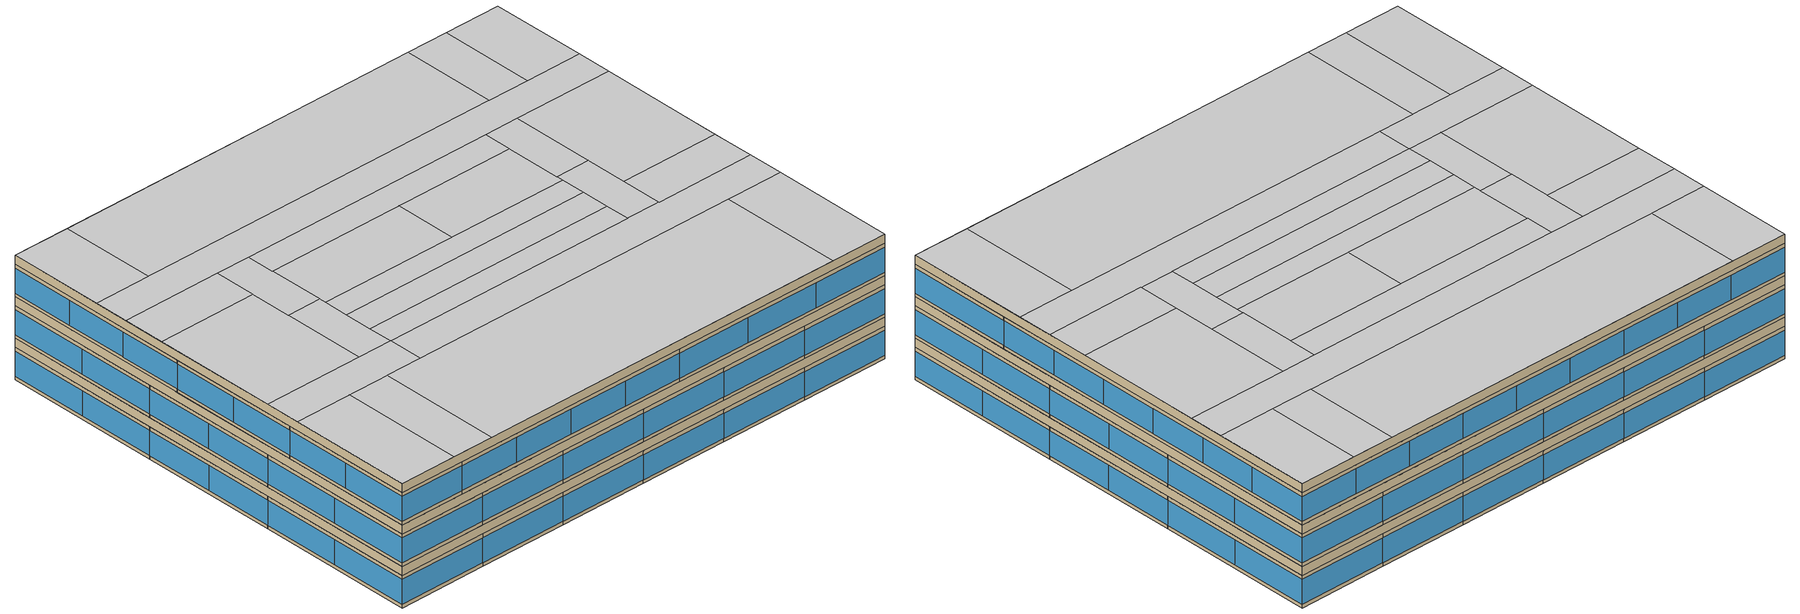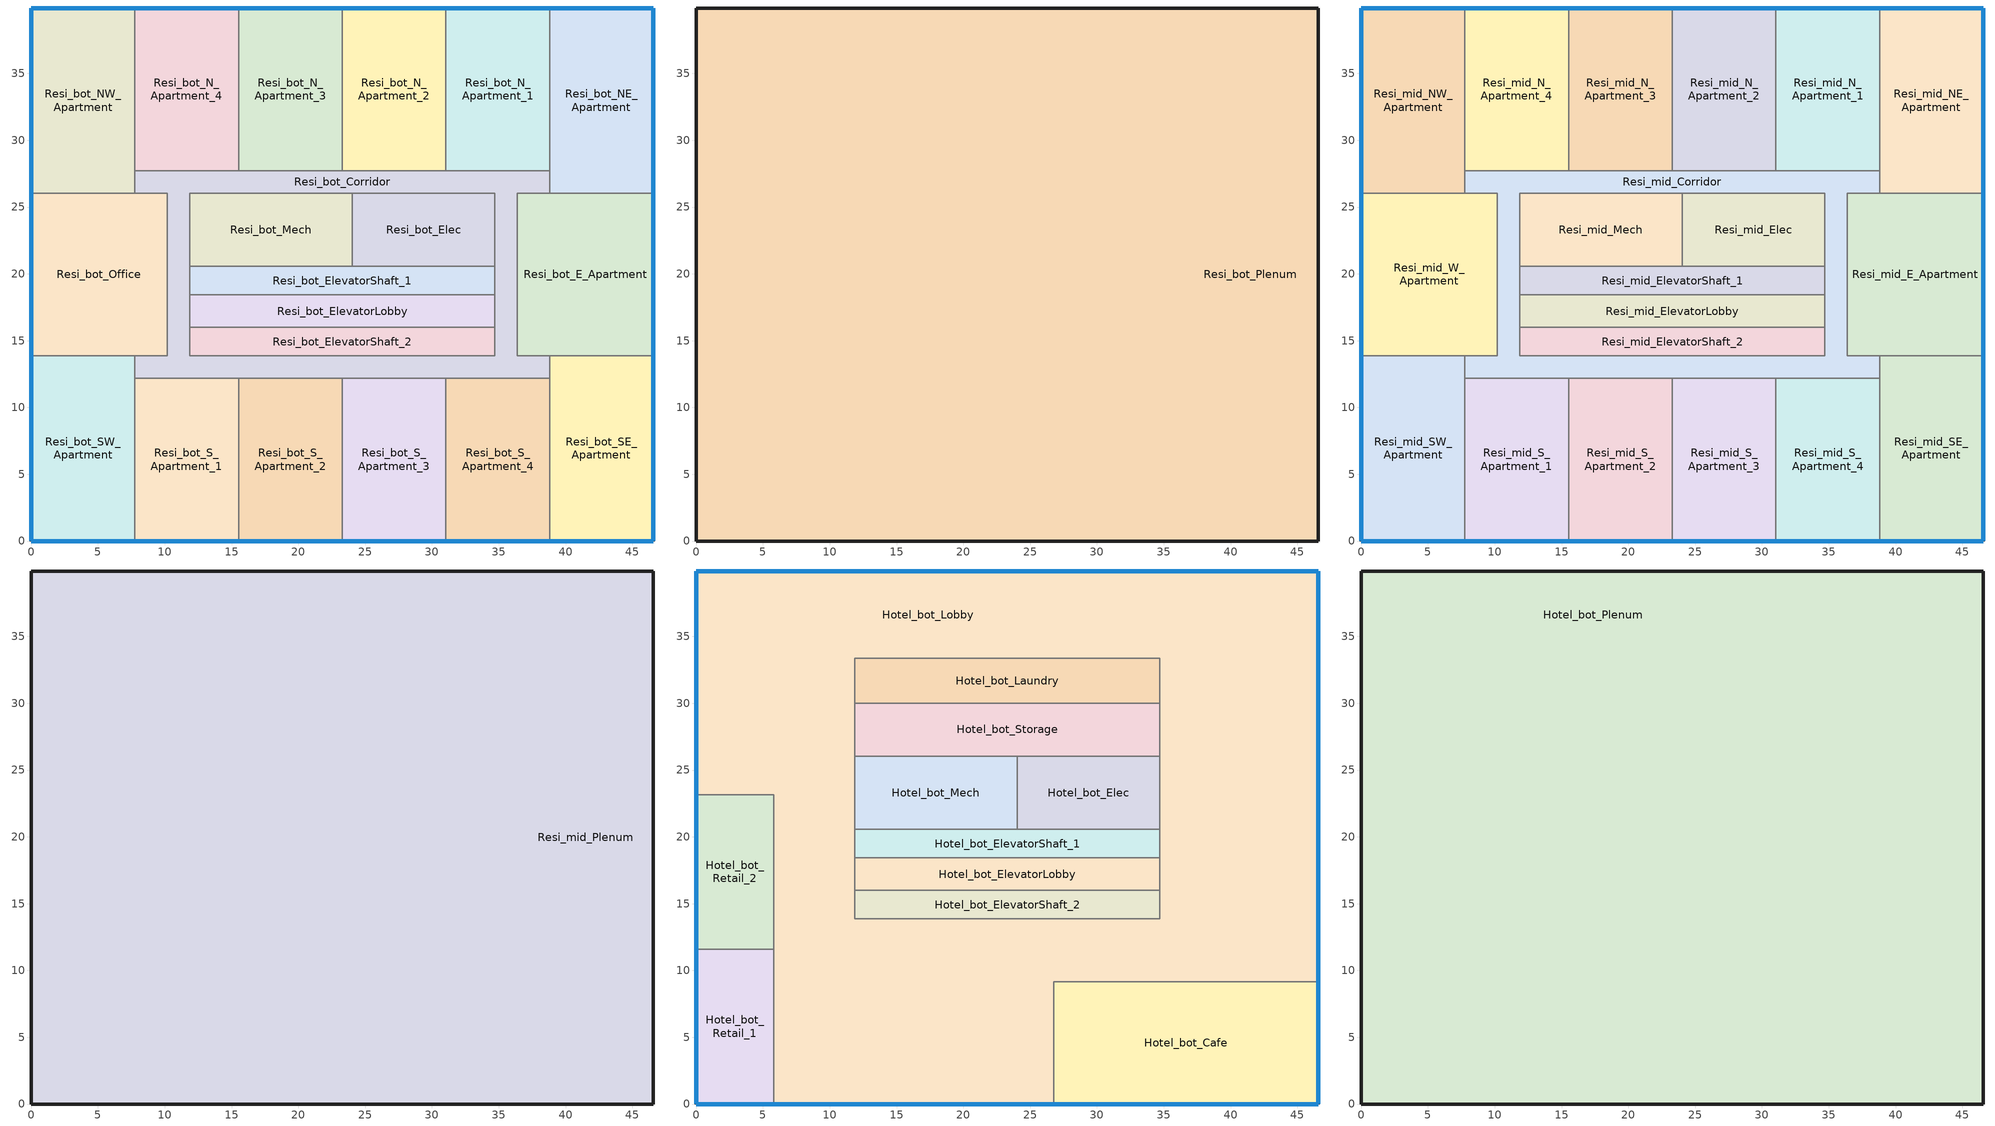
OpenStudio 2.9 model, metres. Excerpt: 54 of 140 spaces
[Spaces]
Resi_bot_S_Apartment_4
 floor to Office_Plenum: 38.81,12.18 38.81,0 31.05,0 31.05,12.18 z13.26
 wall outside: 31.05,0 38.81,0 z13.26:16
 wall to Resi_bot_S_Apartment_3: 31.05,12.18 31.05,0 z13.26:16
 wall to Resi_bot_SE_Apartment: 38.81,0 38.81,12.18 z13.26:16
 wall to Resi_bot_Corridor: 38.81,12.18 31.05,12.18 z13.26:16
 window: 31.06,0 38.8,0 z13.56:15.67
Resi_bot_Corridor
 floor to Office_Plenum: 36.39,26.05 36.39,19.95 34.72,19.95 34.72,26.05 z13.26; 11.86,26.05 11.86,19.95 10.18,19.95 10.18,26.05 z13.26; 38.81,27.72 38.81,26.05 7.76,26.05 7.76,27.72 z13.26; 36.39,19.95 36.39,13.85 34.72,13.85 34.72,19.95 z13.26; 11.86,13.85 11.86,12.18 7.76,12.18 7.76,13.85 z13.26; 38.81,13.85 38.81,12.18 11.86,12.18 11.86,13.85 z13.26; 11.86,19.95 11.86,13.85 10.18,13.85 10.18,19.95 z13.26
 wall to Resi_bot_Mech: 11.86,20.56 11.86,26.05 24.05,26.05 z13.26:16
 wall to Resi_bot_ElevatorLobby: 11.86,15.99 11.86,18.43 / 34.72,18.43 34.72,15.99 z13.26:16
 wall to Resi_bot_NE_Apartment: 38.81,26.05 38.81,27.72 z13.26:16
 wall to Resi_bot_N_Apartment_1: 38.81,27.72 31.05,27.72 z13.26:16
 wall to Resi_bot_S_Apartment_2: 15.52,12.18 23.29,12.18 z13.26:16
 wall to Resi_bot_ElevatorShaft_2: 34.72,15.99 34.72,13.85 11.86,13.85 11.86,15.99 z13.26:16
 wall to Resi_bot_SW_Apartment: 7.76,13.85 7.76,12.18 z13.26:16
 wall to Resi_bot_E_Apartment: 38.81,13.85 36.39,13.85 36.39,26.05 38.81,26.05 z13.26:16
 wall to Resi_bot_Office: 7.76,26.05 10.18,26.05 10.18,13.85 7.76,13.85 z13.26:16
 wall to Resi_bot_ElevatorShaft_1: 34.72,20.56 34.72,18.43 / 11.86,18.43 11.86,20.56 z13.26:16
 wall to Resi_bot_N_Apartment_2: 31.05,27.72 23.29,27.72 z13.26:16
 wall to Resi_bot_Elec: 24.05,26.05 34.72,26.05 34.72,20.56 z13.26:16
 wall to Resi_bot_NW_Apartment: 7.76,27.72 7.76,26.05 z13.26:16
 wall to Resi_bot_N_Apartment_4: 15.52,27.72 7.76,27.72 z13.26:16
 wall to Resi_bot_SE_Apartment: 38.81,12.18 38.81,13.85 z13.26:16
 wall to Resi_bot_N_Apartment_3: 23.29,27.72 15.52,27.72 z13.26:16
 wall to Resi_bot_S_Apartment_3: 23.29,12.18 31.05,12.18 z13.26:16
 wall to Resi_bot_S_Apartment_1: 7.76,12.18 15.52,12.18 z13.26:16
Resi_bot_Office
 floor to Office_Plenum: 10.18,26.05 10.18,13.85 0,13.85 0,26.05 z13.26
 wall outside: 0,26.05 0,13.85 z13.26:16
 wall to Resi_bot_SW_Apartment: 0,13.85 7.76,13.85 z13.26:16
 wall to Resi_bot_NW_Apartment: 7.76,26.05 0,26.05 z13.26:16
 window: 0,26.03 0,19.95 / 0,19.95 0,13.87 z13.56:15.66
Resi_bot_E_Apartment
 floor to Office_Plenum: 46.57,26.05 46.57,13.85 36.39,13.85 36.39,26.05 z13.26
 wall outside: 46.57,13.85 46.57,26.05 z13.26:16
 wall to Resi_bot_NE_Apartment: 46.57,26.05 38.81,26.05 z13.26:16
 wall to Resi_bot_SE_Apartment: 38.81,13.85 46.57,13.85 z13.26:16
 window: 46.57,13.87 46.57,19.95 / 46.57,19.95 46.57,26.03 z13.56:15.66
Resi_bot_ElevatorShaft_1
 floor to Office_Plenum: 34.72,20.56 34.72,18.43 11.86,18.43 11.86,20.56 z13.26
 wall to Resi_bot_Elec: 34.72,20.56 24.05,20.56 z13.26:16
 wall to Resi_bot_ElevatorLobby: 11.86,18.43 34.72,18.43 z13.26:16
 wall to Resi_bot_Mech: 24.05,20.56 11.86,20.56 z13.26:16
Resi_bot_N_Apartment_4
 floor to Office_Plenum: 15.52,39.9 15.52,27.72 7.76,27.72 7.76,39.9 z13.26
 wall outside: 15.52,39.9 7.76,39.9 z13.26:16
 wall to Resi_bot_N_Apartment_3: 15.52,27.72 15.52,39.9 z13.26:16
 wall to Resi_bot_NW_Apartment: 7.76,39.9 7.76,27.72 z13.26:16
 window: 15.51,39.9 7.78,39.9 z13.56:15.67
Resi_bot_S_Apartment_3
 floor to Office_Plenum: 31.05,12.18 31.05,0 23.29,0 23.29,12.18 z13.26
 wall outside: 23.29,0 31.05,0 z13.26:16
 wall to Resi_bot_S_Apartment_2: 23.29,12.18 23.29,0 z13.26:16
 window: 23.3,0 31.03,0 z13.56:15.67
Resi_bot_SE_Apartment
 floor to Office_Plenum: 46.57,13.85 46.57,0 38.81,0 38.81,13.85 z13.26
 wall outside: 38.81,0 46.57,0 46.57,13.85 z13.26:16
 window: 46.57,0.02 46.57,6.92 / 46.57,6.93 46.57,13.84 z13.56:15.66; 38.83,0 46.56,0 z13.56:15.67
Resi_bot_SW_Apartment
 floor to Office_Plenum: 7.76,13.85 7.76,0 0,0 0,13.85 z13.26
 wall outside: 0,13.85 0,0 7.76,0 z13.26:16
 wall to Resi_bot_S_Apartment_1: 7.76,0 7.76,12.18 z13.26:16
 window: 0.01,0 7.75,0 z13.56:15.67; 0,6.92 0,0.02 / 0,13.84 0,6.93 z13.56:15.66
Resi_bot_Mech
 floor to Office_Plenum: 24.05,26.05 24.05,20.56 11.86,20.56 11.86,26.05 z13.26
 wall to Resi_bot_Elec: 24.05,20.56 24.05,26.05 z13.26:16
Resi_bot_S_Apartment_2
 floor to Office_Plenum: 23.29,12.18 23.29,0 15.52,0 15.52,12.18 z13.26
 wall outside: 15.52,0 23.29,0 z13.26:16
 wall to Resi_bot_S_Apartment_1: 15.52,12.18 15.52,0 z13.26:16
 window: 15.54,0 23.27,0 z13.56:15.67
Resi_bot_Elec
 floor to Office_Plenum: 34.72,26.05 34.72,20.56 24.05,20.56 24.05,26.05 z13.26
Resi_bot_S_Apartment_1
 floor to Office_Plenum: 15.52,12.18 15.52,0 7.76,0 7.76,12.18 z13.26
 wall outside: 7.76,0 15.52,0 z13.26:16
 window: 7.78,0 15.51,0 z13.56:15.67
Resi_bot_N_Apartment_3
 floor to Office_Plenum: 23.29,39.9 23.29,27.72 15.52,27.72 15.52,39.9 z13.26
 wall outside: 23.29,39.9 15.52,39.9 z13.26:16
 wall to Resi_bot_N_Apartment_2: 23.29,27.72 23.29,39.9 z13.26:16
 window: 23.27,39.9 15.54,39.9 z13.56:15.67
Resi_bot_NE_Apartment
 floor to Office_Plenum: 46.57,39.9 46.57,26.05 38.81,26.05 38.81,39.9 z13.26
 wall outside: 46.57,26.05 46.57,39.9 38.81,39.9 z13.26:16
 wall to Resi_bot_N_Apartment_1: 38.81,39.9 38.81,27.72 z13.26:16
 window: 46.56,39.9 38.83,39.9 z13.56:15.67; 46.57,26.06 46.57,32.97 / 46.57,32.97 46.57,39.88 z13.56:15.66
Resi_bot_ElevatorShaft_2
 floor to Office_Plenum: 34.72,15.99 34.72,13.85 11.86,13.85 11.86,15.99 z13.26
 wall to Resi_bot_ElevatorLobby: 34.72,15.99 11.86,15.99 z13.26:16
Resi_bot_ElevatorLobby
 floor to Office_Plenum: 34.72,18.43 34.72,15.99 11.86,15.99 11.86,18.43 z13.26
Resi_bot_N_Apartment_2
 floor to Office_Plenum: 31.05,39.9 31.05,27.72 23.29,27.72 23.29,39.9 z13.26
 wall outside: 31.05,39.9 23.29,39.9 z13.26:16
 wall to Resi_bot_N_Apartment_1: 31.05,27.72 31.05,39.9 z13.26:16
 window: 31.03,39.9 23.3,39.9 z13.56:15.67
Resi_bot_N_Apartment_1
 floor to Office_Plenum: 38.81,39.9 38.81,27.72 31.05,27.72 31.05,39.9 z13.26
 wall outside: 38.81,39.9 31.05,39.9 z13.26:16
 window: 38.8,39.9 31.06,39.9 z13.56:15.67
Resi_bot_NW_Apartment
 floor to Office_Plenum: 7.76,39.9 7.76,26.05 0,26.05 0,39.9 z13.26
 wall outside: 7.76,39.9 0,39.9 0,26.05 z13.26:16
 window: 7.75,39.9 0.01,39.9 z13.56:15.67; 0,39.88 0,32.97 / 0,32.97 0,26.06 z13.56:15.66
Resi_bot_Plenum
 floor to Resi_bot_SE_Apartment: 46.57,13.85 46.57,0 38.81,0 38.81,13.85 z16
 floor to Resi_bot_Corridor: 38.81,27.72 38.81,26.05 7.76,26.05 7.76,27.72 z16; 36.39,19.95 36.39,13.85 34.72,13.85 34.72,19.95 z16; 36.39,26.05 36.39,19.95 34.72,19.95 34.72,26.05 z16; 11.86,19.95 11.86,13.85 10.18,13.85 10.18,19.95 z16; 38.81,13.85 38.81,12.18 11.86,12.18 11.86,13.85 z16; 11.86,13.85 11.86,12.18 7.76,12.18 7.76,13.85 z16; 11.86,26.05 11.86,19.95 10.18,19.95 10.18,26.05 z16
 floor to Resi_bot_NW_Apartment: 7.76,39.9 7.76,26.05 0,26.05 0,39.9 z16
 floor to Resi_bot_N_Apartment_1: 38.81,39.9 38.81,27.72 31.05,27.72 31.05,39.9 z16
 floor to Resi_bot_S_Apartment_1: 15.52,12.18 15.52,0 7.76,0 7.76,12.18 z16
 floor to Resi_bot_S_Apartment_3: 31.05,12.18 31.05,0 23.29,0 23.29,12.18 z16
 floor to Resi_bot_NE_Apartment: 46.57,39.9 46.57,26.05 38.81,26.05 38.81,39.9 z16
 floor to Resi_bot_S_Apartment_2: 23.29,12.18 23.29,0 15.52,0 15.52,12.18 z16
 floor to Resi_bot_N_Apartment_4: 15.52,39.9 15.52,27.72 7.76,27.72 7.76,39.9 z16
 floor to Resi_bot_ElevatorLobby: 34.72,18.43 34.72,15.99 11.86,15.99 11.86,18.43 z16
 floor to Resi_bot_ElevatorShaft_2: 34.72,15.99 34.72,13.85 11.86,13.85 11.86,15.99 z16
 floor to Resi_bot_E_Apartment: 46.57,26.05 46.57,13.85 36.39,13.85 36.39,26.05 z16
 floor to Resi_bot_N_Apartment_2: 31.05,39.9 31.05,27.72 23.29,27.72 23.29,39.9 z16
 floor to Resi_bot_S_Apartment_4: 38.81,12.18 38.81,0 31.05,0 31.05,12.18 z16
 floor to Resi_bot_N_Apartment_3: 23.29,39.9 23.29,27.72 15.52,27.72 15.52,39.9 z16
 floor to Resi_bot_Office: 10.18,26.05 10.18,13.85 0,13.85 0,26.05 z16
 floor to Resi_bot_Mech: 24.05,26.05 24.05,20.56 11.86,20.56 11.86,26.05 z16
 floor to Resi_bot_Elec: 34.72,26.05 34.72,20.56 24.05,20.56 24.05,26.05 z16
 floor to Resi_bot_SW_Apartment: 7.76,13.85 7.76,0 0,0 0,13.85 z16
 floor to Resi_bot_ElevatorShaft_1: 34.72,20.56 34.72,18.43 11.86,18.43 11.86,20.56 z16
 wall outside: 46.57,0 46.57,39.9 0,39.9 0,0 46.57,0 z16:16.76
Resi_mid_ElevatorShaft_1
 floor to Resi_bot_Plenum: 34.72,20.56 34.72,18.43 11.86,18.43 11.86,20.56 z16.76
 wall to Resi_mid_Mech: 24.05,20.56 11.86,20.56 z16.76:19.51
 wall to Resi_mid_Corridor: 34.72,18.43 34.72,20.56 / 11.86,20.56 11.86,18.43 z16.76:19.51
 wall to Resi_mid_ElevatorLobby: 11.86,18.43 34.72,18.43 z16.76:19.51
 wall to Resi_mid_Elec: 34.72,20.56 24.05,20.56 z16.76:19.51
Resi_mid_Mech
 floor to Resi_bot_Plenum: 24.05,26.05 24.05,20.56 11.86,20.56 11.86,26.05 z16.76
 wall to Resi_mid_Corridor: 24.05,26.05 11.86,26.05 11.86,20.56 z16.76:19.51
 wall to Resi_mid_Elec: 24.05,20.56 24.05,26.05 z16.76:19.51
Resi_mid_E_Apartment
 floor to Resi_bot_Plenum: 46.57,26.05 46.57,13.85 36.39,13.85 36.39,26.05 z16.76
 wall outside: 46.57,13.85 46.57,26.05 z16.76:19.51
 wall to Resi_mid_Corridor: 38.81,26.05 36.39,26.05 36.39,13.85 38.81,13.85 z16.76:19.51
 wall to Resi_mid_SE_Apartment: 38.81,13.85 46.57,13.85 z16.76:19.51
 wall to Resi_mid_NE_Apartment: 46.57,26.05 38.81,26.05 z16.76:19.51
 window: 46.57,13.87 46.57,19.95 / 46.57,19.95 46.57,26.03 z17.07:19.17
Resi_mid_Corridor
 floor to Resi_bot_Plenum: 11.86,13.85 11.86,12.18 7.76,12.18 7.76,13.85 z16.76; 38.81,13.85 38.81,12.18 11.86,12.18 11.86,13.85 z16.76; 36.39,26.05 36.39,19.95 34.72,19.95 34.72,26.05 z16.76; 11.86,26.05 11.86,19.95 10.18,19.95 10.18,26.05 z16.76; 38.81,27.72 38.81,26.05 7.76,26.05 7.76,27.72 z16.76; 36.39,19.95 36.39,13.85 34.72,13.85 34.72,19.95 z16.76; 11.86,19.95 11.86,13.85 10.18,13.85 10.18,19.95 z16.76
 wall to Resi_mid_N_Apartment_2: 31.05,27.72 23.29,27.72 z16.76:19.51
 wall to Resi_mid_W_Apartment: 7.76,26.05 10.18,26.05 10.18,13.85 7.76,13.85 z16.76:19.51
 wall to Resi_mid_ElevatorLobby: 11.86,15.99 11.86,18.43 / 34.72,18.43 34.72,15.99 z16.76:19.51
 wall to Resi_mid_SE_Apartment: 38.81,12.18 38.81,13.85 z16.76:19.51
 wall to Resi_mid_ElevatorShaft_2: 34.72,15.99 34.72,13.85 11.86,13.85 11.86,15.99 z16.76:19.51
 wall to Resi_mid_S_Apartment_2: 15.52,12.18 23.29,12.18 z16.76:19.51
 wall to Resi_mid_NE_Apartment: 38.81,26.05 38.81,27.72 z16.76:19.51
 wall to Resi_mid_N_Apartment_1: 38.81,27.72 31.05,27.72 z16.76:19.51
 wall to Resi_mid_S_Apartment_1: 7.76,12.18 15.52,12.18 z16.76:19.51
 wall to Resi_mid_Elec: 24.05,26.05 34.72,26.05 34.72,20.56 z16.76:19.51
 wall to Resi_mid_S_Apartment_4: 31.05,12.18 38.81,12.18 z16.76:19.51
 wall to Resi_mid_N_Apartment_3: 23.29,27.72 15.52,27.72 z16.76:19.51
 wall to Resi_mid_N_Apartment_4: 15.52,27.72 7.76,27.72 z16.76:19.51
 wall to Resi_mid_SW_Apartment: 7.76,13.85 7.76,12.18 z16.76:19.51
 wall to Resi_mid_S_Apartment_3: 23.29,12.18 31.05,12.18 z16.76:19.51
 wall to Resi_mid_NW_Apartment: 7.76,27.72 7.76,26.05 z16.76:19.51
Resi_mid_S_Apartment_2
 floor to Resi_bot_Plenum: 23.29,12.18 23.29,0 15.52,0 15.52,12.18 z16.76
 wall outside: 15.52,0 23.29,0 z16.76:19.51
 wall to Resi_mid_S_Apartment_1: 15.52,12.18 15.52,0 z16.76:19.51
 wall to Resi_mid_S_Apartment_3: 23.29,0 23.29,12.18 z16.76:19.51
 window: 15.54,0 23.27,0 z17.06:19.17
Resi_mid_S_Apartment_1
 floor to Resi_bot_Plenum: 15.52,12.18 15.52,0 7.76,0 7.76,12.18 z16.76
 wall outside: 7.76,0 15.52,0 z16.76:19.51
 wall to Resi_mid_SW_Apartment: 7.76,12.18 7.76,0 z16.76:19.51
 window: 7.78,0 15.51,0 z17.06:19.17
Resi_mid_W_Apartment
 floor to Resi_bot_Plenum: 10.18,26.05 10.18,13.85 0,13.85 0,26.05 z16.76
 wall outside: 0,26.05 0,13.85 z16.76:19.51
 wall to Resi_mid_SW_Apartment: 0,13.85 7.76,13.85 z16.76:19.51
 wall to Resi_mid_NW_Apartment: 7.76,26.05 0,26.05 z16.76:19.51
 window: 0,26.03 0,19.95 / 0,19.95 0,13.87 z17.07:19.17
Resi_mid_S_Apartment_4
 floor to Resi_bot_Plenum: 38.81,12.18 38.81,0 31.05,0 31.05,12.18 z16.76
 wall outside: 31.05,0 38.81,0 z16.76:19.51
 wall to Resi_mid_SE_Apartment: 38.81,0 38.81,12.18 z16.76:19.51
 wall to Resi_mid_S_Apartment_3: 31.05,12.18 31.05,0 z16.76:19.51
 window: 31.06,0 38.8,0 z17.06:19.17
Resi_mid_Elec
 floor to Resi_bot_Plenum: 34.72,26.05 34.72,20.56 24.05,20.56 24.05,26.05 z16.76
Resi_mid_NW_Apartment
 floor to Resi_bot_Plenum: 7.76,39.9 7.76,26.05 0,26.05 0,39.9 z16.76
 wall outside: 7.76,39.9 0,39.9 0,26.05 z16.76:19.51
 wall to Resi_mid_N_Apartment_4: 7.76,27.72 7.76,39.9 z16.76:19.51
 window: 7.75,39.9 0.01,39.9 z17.06:19.17; 0,39.88 0,32.97 / 0,32.97 0,26.06 z17.07:19.17
Resi_mid_N_Apartment_2
 floor to Resi_bot_Plenum: 31.05,39.9 31.05,27.72 23.29,27.72 23.29,39.9 z16.76
 wall outside: 31.05,39.9 23.29,39.9 z16.76:19.51
 wall to Resi_mid_N_Apartment_3: 23.29,39.9 23.29,27.72 z16.76:19.51
 wall to Resi_mid_N_Apartment_1: 31.05,27.72 31.05,39.9 z16.76:19.51
 window: 31.03,39.9 23.3,39.9 z17.06:19.17
Resi_mid_NE_Apartment
 floor to Resi_bot_Plenum: 46.57,39.9 46.57,26.05 38.81,26.05 38.81,39.9 z16.76
 wall outside: 46.57,26.05 46.57,39.9 38.81,39.9 z16.76:19.51
 wall to Resi_mid_N_Apartment_1: 38.81,39.9 38.81,27.72 z16.76:19.51
 window: 46.56,39.9 38.83,39.9 z17.06:19.17; 46.57,26.06 46.57,32.97 / 46.57,32.97 46.57,39.88 z17.07:19.17
Resi_mid_SE_Apartment
 floor to Resi_bot_Plenum: 46.57,13.85 46.57,0 38.81,0 38.81,13.85 z16.76
 wall outside: 38.81,0 46.57,0 46.57,13.85 z16.76:19.51
 window: 46.57,0.02 46.57,6.92 / 46.57,6.93 46.57,13.84 z17.07:19.17; 38.83,0 46.56,0 z17.06:19.17
Resi_mid_SW_Apartment
 floor to Resi_bot_Plenum: 7.76,13.85 7.76,0 0,0 0,13.85 z16.76
 wall outside: 0,13.85 0,0 7.76,0 z16.76:19.51
 window: 0,6.92 0,0.02 / 0,13.84 0,6.93 z17.07:19.17; 0.01,0 7.75,0 z17.06:19.17
Resi_mid_ElevatorShaft_2
 floor to Resi_bot_Plenum: 34.72,15.99 34.72,13.85 11.86,13.85 11.86,15.99 z16.76
 wall to Resi_mid_ElevatorLobby: 34.72,15.99 11.86,15.99 z16.76:19.51
Resi_mid_S_Apartment_3
 floor to Resi_bot_Plenum: 31.05,12.18 31.05,0 23.29,0 23.29,12.18 z16.76
 wall outside: 23.29,0 31.05,0 z16.76:19.51
 window: 23.3,0 31.03,0 z17.06:19.17
Resi_mid_N_Apartment_4
 floor to Resi_bot_Plenum: 15.52,39.9 15.52,27.72 7.76,27.72 7.76,39.9 z16.76
 wall outside: 15.52,39.9 7.76,39.9 z16.76:19.51
 wall to Resi_mid_N_Apartment_3: 15.52,27.72 15.52,39.9 z16.76:19.51
 window: 15.51,39.9 7.78,39.9 z17.06:19.17
Resi_mid_N_Apartment_1
 floor to Resi_bot_Plenum: 38.81,39.9 38.81,27.72 31.05,27.72 31.05,39.9 z16.76
 wall outside: 38.81,39.9 31.05,39.9 z16.76:19.51
 window: 38.8,39.9 31.06,39.9 z17.06:19.17
Resi_mid_ElevatorLobby
 floor to Resi_bot_Plenum: 34.72,18.43 34.72,15.99 11.86,15.99 11.86,18.43 z16.76
Resi_mid_N_Apartment_3
 floor to Resi_bot_Plenum: 23.29,39.9 23.29,27.72 15.52,27.72 15.52,39.9 z16.76
 wall outside: 23.29,39.9 15.52,39.9 z16.76:19.51
 window: 23.27,39.9 15.54,39.9 z17.06:19.17
Resi_mid_Plenum
 floor to Resi_mid_Corridor: 36.39,19.95 36.39,13.85 34.72,13.85 34.72,19.95 z19.51; 11.86,19.95 11.86,13.85 10.18,13.85 10.18,19.95 z19.51; 11.86,13.85 11.86,12.18 7.76,12.18 7.76,13.85 z19.51; 38.81,13.85 38.81,12.18 11.86,12.18 11.86,13.85 z19.51; 11.86,26.05 11.86,19.95 10.18,19.95 10.18,26.05 z19.51; 36.39,26.05 36.39,19.95 34.72,19.95 34.72,26.05 z19.51; 38.81,27.72 38.81,26.05 7.76,26.05 7.76,27.72 z19.51
 floor to Resi_mid_S_Apartment_3: 31.05,12.18 31.05,0 23.29,0 23.29,12.18 z19.51
 floor to Resi_mid_ElevatorShaft_1: 34.72,20.56 34.72,18.43 11.86,18.43 11.86,20.56 z19.51
 floor to Resi_mid_S_Apartment_2: 23.29,12.18 23.29,0 15.52,0 15.52,12.18 z19.51
 floor to Resi_mid_ElevatorLobby: 34.72,18.43 34.72,15.99 11.86,15.99 11.86,18.43 z19.51
 floor to Resi_mid_S_Apartment_4: 38.81,12.18 38.81,0 31.05,0 31.05,12.18 z19.51
 floor to Resi_mid_S_Apartment_1: 15.52,12.18 15.52,0 7.76,0 7.76,12.18 z19.51
 floor to Resi_mid_SW_Apartment: 7.76,13.85 7.76,0 0,0 0,13.85 z19.51
 floor to Resi_mid_E_Apartment: 46.57,26.05 46.57,13.85 36.39,13.85 36.39,26.05 z19.51
 floor to Resi_mid_NE_Apartment: 46.57,39.9 46.57,26.05 38.81,26.05 38.81,39.9 z19.51
 floor to Resi_mid_NW_Apartment: 7.76,39.9 7.76,26.05 0,26.05 0,39.9 z19.51
 floor to Resi_mid_N_Apartment_4: 15.52,39.9 15.52,27.72 7.76,27.72 7.76,39.9 z19.51
 floor to Resi_mid_N_Apartment_1: 38.81,39.9 38.81,27.72 31.05,27.72 31.05,39.9 z19.51
 floor to Resi_mid_W_Apartment: 10.18,26.05 10.18,13.85 0,13.85 0,26.05 z19.51
 floor to Resi_mid_Mech: 24.05,26.05 24.05,20.56 11.86,20.56 11.86,26.05 z19.51
 floor to Resi_mid_N_Apartment_3: 23.29,39.9 23.29,27.72 15.52,27.72 15.52,39.9 z19.51
 floor to Resi_mid_SE_Apartment: 46.57,13.85 46.57,0 38.81,0 38.81,13.85 z19.51
 floor to Resi_mid_N_Apartment_2: 31.05,39.9 31.05,27.72 23.29,27.72 23.29,39.9 z19.51
 floor to Resi_mid_ElevatorShaft_2: 34.72,15.99 34.72,13.85 11.86,13.85 11.86,15.99 z19.51
 floor to Resi_mid_Elec: 34.72,26.05 34.72,20.56 24.05,20.56 24.05,26.05 z19.51
 wall outside: 46.57,39.9 0,39.9 0,0 46.57,0 46.57,39.9 z19.51:20.27
Hotel_bot_Lobby
 floor to Resi_mid_Plenum: 11.86,33.36 11.86,23.61 0,23.61 0,33.36 z20.27; 11.86,23.61 11.86,0 5.79,0 5.79,23.61 z20.27; 46.57,23.61 46.57,13.85 34.72,13.85 34.72,23.61 z20.27; 26.76,9.14 26.76,0 11.86,0 11.86,9.14 z20.27; 5.79,23.61 5.79,23.16 0,23.16 0,23.61 z20.27; 34.72,39.9 34.72,33.36 0,33.36 0,39.9 z20.27; 46.57,39.9 46.57,23.61 34.72,23.61 34.72,39.9 z20.27; 46.57,13.85 46.57,9.14 11.86,9.14 11.86,13.85 z20.27
 wall outside: 5.79,0 26.76,0 / 46.57,9.14 46.57,39.9 0,39.9 0,23.16 z20.27:23.01
 wall to Hotel_bot_Laundry: 11.86,30.01 11.86,33.36 34.72,33.36 34.72,30.01 z20.27:23.01
 wall to Hotel_bot_Elec: 34.72,26.05 34.72,20.56 z20.27:23.01
 wall to Hotel_bot_ElevatorLobby: 34.72,18.43 34.72,15.99 / 11.86,15.99 11.86,18.43 z20.27:23.01
 wall to Hotel_bot_Mech: 11.86,20.56 11.86,26.05 z20.27:23.01
 wall to Hotel_bot_ElevatorShaft_1: 34.72,20.56 34.72,18.43 / 11.86,18.43 11.86,20.56 z20.27:23.01
 wall to Hotel_bot_ElevatorShaft_2: 34.72,15.99 34.72,13.85 11.86,13.85 11.86,15.99 z20.27:23.01
 wall to Hotel_bot_Cafe: 26.76,0 26.76,9.14 46.57,9.14 z20.27:23.01
 wall to Hotel_bot_Retail_2: 0,23.16 5.79,23.16 5.79,11.58 z20.27:23.01
 wall to Hotel_bot_Storage: 11.86,26.05 11.86,30.01 / 34.72,30.01 34.72,26.05 z20.27:23.01
 wall to Hotel_bot_Retail_1: 5.79,11.58 5.79,0 z20.27:23.01
 window: 46.56,39.9 41.39,39.9 / 0,39.88 0,34.32 / 16.28,0 21.51,0 / 5.81,0 11.04,0 / 11.04,0 16.27,0 / 5.18,39.9 0.02,39.9 / 46.57,9.16 46.57,14.28 / 0,34.31 0,28.75 / 0,28.75 0,23.18 / 21.51,0 26.74,0 / 31.04,39.9 25.87,39.9 / 25.87,39.9 20.7,39.9 / 20.7,39.9 15.53,39.9 / 15.53,39.9 10.36,39.9 / 41.38,39.9 36.22,39.9 / 10.36,39.9 5.19,39.9 / 46.57,14.28 46.57,19.4 / 46.57,19.4 46.57,24.52 / 46.57,24.52 46.57,29.64 / 46.57,29.64 46.57,34.76 / 46.57,34.76 46.57,39.88 / 36.21,39.9 31.05,39.9 z20.57:22.67
Hotel_bot_Retail_2
 floor to Resi_mid_Plenum: 5.79,23.16 5.79,11.58 0,11.58 0,23.16 z20.27
 wall outside: 0,23.16 0,11.58 z20.27:23.01
 wall to Hotel_bot_Retail_1: 0,11.58 5.79,11.58 z20.27:23.01
 window: 0,17.37 0,11.6 / 0,23.15 0,17.38 z20.57:22.67
Hotel_bot_Mech
 floor to Resi_mid_Plenum: 24.05,26.05 24.05,20.56 11.86,20.56 11.86,26.05 z20.27
 wall to Hotel_bot_Elec: 24.05,20.56 24.05,26.05 z20.27:23.01
 wall to Hotel_bot_Storage: 24.05,26.05 11.86,26.05 z20.27:23.01
 wall to Hotel_bot_ElevatorShaft_1: 11.86,20.56 24.05,20.56 z20.27:23.01
Hotel_bot_Storage
 floor to Resi_mid_Plenum: 34.72,30.01 34.72,26.05 11.86,26.05 11.86,30.01 z20.27
 wall to Hotel_bot_Elec: 24.05,26.05 34.72,26.05 z20.27:23.01
 wall to Hotel_bot_Laundry: 34.72,30.01 11.86,30.01 z20.27:23.01
Hotel_bot_Retail_1
 floor to Resi_mid_Plenum: 5.79,11.58 5.79,0 0,0 0,11.58 z20.27
 wall outside: 0,11.58 0,0 5.79,0 z20.27:23.01
 window: 0,11.57 0,5.79 / 0,5.79 0,0.02 z20.57:22.67; 0.01,0 5.78,0 z20.57:22.68
Hotel_bot_Cafe
 floor to Resi_mid_Plenum: 46.57,9.14 46.57,0 26.76,0 26.76,9.14 z20.27
 wall outside: 26.76,0 46.57,0 46.57,9.14 z20.27:23.01
 window: 46.57,0.01 46.57,9.13 z20.57:22.68; 39.97,0 46.56,0 / 26.78,0 33.37,0 / 33.37,0 39.96,0 z20.57:22.67
Hotel_bot_ElevatorShaft_1
 floor to Resi_mid_Plenum: 34.72,20.56 34.72,18.43 11.86,18.43 11.86,20.56 z20.27
 wall to Hotel_bot_Elec: 34.72,20.56 24.05,20.56 z20.27:23.01
 wall to Hotel_bot_ElevatorLobby: 11.86,18.43 34.72,18.43 z20.27:23.01
Hotel_bot_ElevatorShaft_2
 floor to Resi_mid_Plenum: 34.72,15.99 34.72,13.85 11.86,13.85 11.86,15.99 z20.27
 wall to Hotel_bot_ElevatorLobby: 34.72,15.99 11.86,15.99 z20.27:23.01
Hotel_bot_Laundry
 floor to Resi_mid_Plenum: 34.72,33.36 34.72,30.01 11.86,30.01 11.86,33.36 z20.27
Hotel_bot_Elec
 floor to Resi_mid_Plenum: 34.72,26.05 34.72,20.56 24.05,20.56 24.05,26.05 z20.27
Hotel_bot_ElevatorLobby
 floor to Resi_mid_Plenum: 34.72,18.43 34.72,15.99 11.86,15.99 11.86,18.43 z20.27
Hotel_bot_Plenum
 floor to Hotel_bot_Lobby: 5.79,23.61 5.79,23.16 0,23.16 0,23.61 z23.01; 11.86,23.61 11.86,0 5.79,0 5.79,23.61 z23.01; 46.57,23.61 46.57,13.85 34.72,13.85 34.72,23.61 z23.01; 11.86,33.36 11.86,23.61 0,23.61 0,33.36 z23.01; 34.72,39.9 34.72,33.36 0,33.36 0,39.9 z23.01; 26.76,9.14 26.76,0 11.86,0 11.86,9.14 z23.01; 46.57,13.85 46.57,9.14 11.86,9.14 11.86,13.85 z23.01; 46.57,39.9 46.57,23.61 34.72,23.61 34.72,39.9 z23.01
 floor to Hotel_bot_ElevatorShaft_1: 34.72,20.56 34.72,18.43 11.86,18.43 11.86,20.56 z23.01
 floor to Hotel_bot_Mech: 24.05,26.05 24.05,20.56 11.86,20.56 11.86,26.05 z23.01
 floor to Hotel_bot_Laundry: 34.72,33.36 34.72,30.01 11.86,30.01 11.86,33.36 z23.01
 floor to Hotel_bot_Storage: 34.72,30.01 34.72,26.05 11.86,26.05 11.86,30.01 z23.01
 floor to Hotel_bot_Elec: 34.72,26.05 34.72,20.56 24.05,20.56 24.05,26.05 z23.01
 floor to Hotel_bot_ElevatorShaft_2: 34.72,15.99 34.72,13.85 11.86,13.85 11.86,15.99 z23.01
 floor to Hotel_bot_Cafe: 46.57,9.14 46.57,0 26.76,0 26.76,9.14 z23.01
 floor to Hotel_bot_ElevatorLobby: 34.72,18.43 34.72,15.99 11.86,15.99 11.86,18.43 z23.01
 floor to Hotel_bot_Retail_2: 5.79,23.16 5.79,11.58 0,11.58 0,23.16 z23.01
 floor to Hotel_bot_Retail_1: 5.79,11.58 5.79,0 0,0 0,11.58 z23.01
 wall outside: 0,0 46.57,0 46.57,39.9 0,39.9 0,0 z23.01:23.77
 ceiling adiabatic: 41.57,0 41.57,10.81 8.66,10.81 8.66,0 z23.77; 8.81,24.83 8.81,28.48 0,28.48 0,24.83 z23.77; 34.72,26.05 34.72,28.48 11.86,28.48 11.86,26.05 z23.77; 46.57,17.51 46.57,28.48 37.76,28.48 37.76,17.51 z23.77; 11.86,10.81 11.86,13.85 0,13.85 0,10.81 z23.77; 5,0 5,10.81 0,10.81 0,0 z23.77; 41.57,31.53 41.57,39.9 37.92,39.9 37.92,31.53 z23.77; 5,31.53 5,39.9 0,39.9 0,31.53 z23.77; 34.72,18.43 34.72,20.56 11.86,20.56 11.86,18.43 z23.77; 34.72,15.99 34.72,18.43 11.86,18.43 11.86,15.99 z23.77; 46.57,31.53 46.57,39.9 41.57,39.9 41.57,31.53 z23.77; 8.66,0 8.66,10.81 5,10.81 5,0 z23.77; 34.72,13.85 34.72,15.99 11.86,15.99 11.86,13.85 z23.77; 46.57,13.85 46.57,17.51 37.76,17.51 37.76,13.85 z23.77; 37.76,21.17 37.76,28.48 34.72,28.48 34.72,21.17 z23.77; 11.86,21.17 11.86,28.48 8.81,28.48 8.81,21.17 z23.77; 8.81,13.85 8.81,24.83 0,24.83 0,13.85 z23.77; 24.05,20.56 24.05,26.05 11.86,26.05 11.86,20.56 z23.77; 34.72,20.56 34.72,26.05 24.05,26.05 24.05,20.56 z23.77; 11.86,13.85 11.86,21.17 8.81,21.17 8.81,13.85 z23.77; 46.57,10.81 46.57,13.85 11.86,13.85 11.86,10.81 z23.77; 37.76,13.85 37.76,21.17 34.72,21.17 34.72,13.85 z23.77; 46.57,28.48 46.57,31.53 0,31.53 0,28.48 z23.77; 46.57,0 46.57,10.81 41.57,10.81 41.57,0 z23.77; 37.92,31.53 37.92,39.9 5,39.9 5,31.53 z23.77
[Site]
Tall Building Geometry (15-O7:15-O7)  (15-07:15-07): Latitude {deg}=37.62; Longitude {deg}=-122.4; Time Zone {hr}=-8; Elevation {m}=6; Terrain=Suburbs
[SizingPeriod:DesignDay] Barometric Pressure {Pa}=101252.9; Wind Speed {m/s}=0; Wind Direction {deg}=0; Sky Clearness=0.98; Rain Indicator=0; Snow Indicator=0; Day of Month=15; Day Type=SummerDesignDay; Daylight Saving Time Indicator=1; Humidity Indicating Type=WetBulb; Solar Model Indicator=ASHRAEClearSky
Name | Maximum Dry-Bulb Temperature {C} | Daily Dry-Bulb Temperature Range {deltaC} | Humidity Indicating Conditions at Maximum Dry-Bulb | Month
Summer Design Day in Tall Building Geometry (15-O7:15-O7) Aug | 29.7 | 11.1 | 18.4 | 8
Summer Design Day in Tall Building Geometry (15-O7:15-O7) Jul | 28.7 | 10.9 | 18.6 | 7
Summer Design Day in Tall Building Geometry (15-O7:15-O7) Sep | 30.9 | 13.1 | 18 | 9
[Building]
Building: North Axis {deg}=0; Standards Number of Stories=39; Standards Number of Above Ground Stories=38
[ThermalZone] Multiplier=1; Zone Inside Convection Algorithm=TARP; Use Ideal Air Loads=No
Name | Volume {m3}
Resi_bot_Plenum Thermal Zone; Resi_mid_Plenum Thermal Zone; Hotel_bot_Plenum Thermal Zone | 1415.95
Resi_mid_ElevatorShaft_1 Thermal Zone; Resi_bot_ElevatorShaft_1 Thermal Zone; Hotel_bot_ElevatorShaft_1 Thermal Zone; Resi_mid_ElevatorShaft_2 Thermal Zone; Resi_bot_ElevatorShaft_2 Thermal Zone; Hotel_bot_ElevatorShaft_2 Thermal Zone | 133.7971
Resi_bot_S_Apartment_4 Thermal Zone; Resi_mid_S_Apartment_2 Thermal Zone; Resi_mid_S_Apartment_1 Thermal Zone; Resi_bot_N_Apartment_4 Thermal Zone; Resi_mid_S_Apartment_4 Thermal Zone; Resi_bot_S_Apartment_3 Thermal Zone; Resi_bot_S_Apartment_2 Thermal Zone; Resi_bot_S_Apartment_1 Thermal Zone; Resi_mid_S_Apartment_3 Thermal Zone; Resi_mid_N_Apartment_4 Thermal Zone; Resi_mid_N_Apartment_1 Thermal Zone; Resi_bot_N_Apartment_1 Thermal Zone | 259.2877
Resi_mid_Mech Thermal Zone; Hotel_bot_Mech Thermal Zone; Resi_bot_Mech Thermal Zone | 183.4932
Resi_mid_E_Apartment Thermal Zone; Resi_bot_Office Thermal Zone; Resi_bot_E_Apartment Thermal Zone; Resi_mid_W_Apartment Thermal Zone | 340.4818
Resi_mid_Corridor Thermal Zone; Resi_bot_Corridor Thermal Zone | 397.7082
Resi_bot_SW_Apartment Thermal Zone; Resi_mid_NW_Apartment Thermal Zone; Resi_mid_SW_Apartment Thermal Zone; Resi_bot_NW_Apartment Thermal Zone | 294.9613
Resi_bot_N_Apartment_2 Thermal Zone; Resi_mid_N_Apartment_2 Thermal Zone | 259.2826
Hotel_bot_Lobby Thermal Zone | 3009.17
Hotel_bot_Retail_2 Thermal Zone; Hotel_bot_Retail_1 Thermal Zone | 184.0029
Resi_mid_SE_Apartment Thermal Zone; Resi_bot_SE_Apartment Thermal Zone; Resi_mid_NE_Apartment Thermal Zone; Resi_bot_NE_Apartment Thermal Zone | 294.9844
Hotel_bot_Storage Thermal Zone | 248.4803
Resi_mid_Elec Thermal Zone; Resi_bot_Elec Thermal Zone; Hotel_bot_Elec Thermal Zone | 160.5565
Hotel_bot_Cafe Thermal Zone | 496.9607
Resi_mid_N_Apartment_3 Thermal Zone; Resi_bot_N_Apartment_3 Thermal Zone | 259.2928
Hotel_bot_ElevatorLobby Thermal Zone; Resi_bot_ElevatorLobby Thermal Zone; Resi_mid_ElevatorLobby Thermal Zone | 152.911
Hotel_bot_Laundry Thermal Zone | 210.2526
[Space]
Name | Building Story | Thermal Zone | Part of Total Floor Area | Space Type
Resi_bot_Plenum | Resi_bot story | Resi_bot_Plenum Thermal Zone | No
Resi_mid_ElevatorShaft_1 | Resi_mid story | Resi_mid_ElevatorShaft_1 Thermal Zone | Yes | Elevator Shaft
Resi_bot_S_Apartment_4 | Resi_bot story | Resi_bot_S_Apartment_4 Thermal Zone | Yes | HighriseApartment Apartment
Resi_mid_Mech | Resi_mid story | Resi_mid_Mech Thermal Zone | Yes | Elec/MechRoom
Resi_mid_E_Apartment | Resi_mid story | Resi_mid_E_Apartment Thermal Zone | Yes | HighriseApartment Apartment
Resi_mid_Corridor | Resi_mid story | Resi_mid_Corridor Thermal Zone | Yes | HighriseApartment Corridor
Resi_bot_Corridor | Resi_bot story | Resi_bot_Corridor Thermal Zone | Yes | HighriseApartment Corridor
Resi_mid_S_Apartment_2 | Resi_mid story | Resi_mid_S_Apartment_2 Thermal Zone | Yes | HighriseApartment Apartment
Resi_mid_S_Apartment_1 | Resi_mid story | Resi_mid_S_Apartment_1 Thermal Zone | Yes | HighriseApartment Apartment
Resi_bot_SW_Apartment | Resi_bot story | Resi_bot_SW_Apartment Thermal Zone | Yes | HighriseApartment Apartment
Resi_bot_N_Apartment_2 | Resi_bot story | Resi_bot_N_Apartment_2 Thermal Zone | Yes | HighriseApartment Apartment
Resi_bot_Office | Resi_bot story | Resi_bot_Office Thermal Zone | Yes | HighriseApartment Office
Resi_bot_E_Apartment | Resi_bot story | Resi_bot_E_Apartment Thermal Zone | Yes | HighriseApartment Apartment
Hotel_bot_Lobby | Hotel_bot story | Hotel_bot_Lobby Thermal Zone | Yes | LargeHotel Lobby
Resi_mid_Plenum | Resi_mid story | Resi_mid_Plenum Thermal Zone | No
Hotel_bot_Retail_2 | Hotel_bot story | Hotel_bot_Retail_2 Thermal Zone | Yes | LargeHotel Retail
Resi_bot_ElevatorShaft_1 | Resi_bot story | Resi_bot_ElevatorShaft_1 Thermal Zone | Yes | Elevator Shaft
Hotel_bot_Mech | Hotel_bot story | Hotel_bot_Mech Thermal Zone | Yes | Elec/MechRoom
Resi_mid_W_Apartment | Resi_mid story | Resi_mid_W_Apartment Thermal Zone | Yes | HighriseApartment Apartment
Resi_mid_SE_Apartment | Resi_mid story | Resi_mid_SE_Apartment Thermal Zone | Yes | HighriseApartment Apartment
Resi_bot_N_Apartment_4 | Resi_bot story | Resi_bot_N_Apartment_4 Thermal Zone | Yes | HighriseApartment Apartment
Hotel_bot_Storage | Hotel_bot story | Hotel_bot_Storage Thermal Zone | Yes | LargeHotel Storage
Resi_mid_S_Apartment_4 | Resi_mid story | Resi_mid_S_Apartment_4 Thermal Zone | Yes | HighriseApartment Apartment
Resi_bot_S_Apartment_3 | Resi_bot story | Resi_bot_S_Apartment_3 Thermal Zone | Yes | HighriseApartment Apartment
Resi_bot_SE_Apartment | Resi_bot story | Resi_bot_SE_Apartment Thermal Zone | Yes | HighriseApartment Apartment
Hotel_bot_Plenum | Hotel_bot story | Hotel_bot_Plenum Thermal Zone | No
Hotel_bot_Retail_1 | Hotel_bot story | Hotel_bot_Retail_1 Thermal Zone | Yes | LargeHotel Retail
Resi_mid_Elec | Resi_mid story | Resi_mid_Elec Thermal Zone | Yes | Elec/MechRoom
Resi_mid_N_Apartment_2 | Resi_mid story | Resi_mid_N_Apartment_2 Thermal Zone | Yes | HighriseApartment Apartment
Hotel_bot_ElevatorShaft_1 | Hotel_bot story | Hotel_bot_ElevatorShaft_1 Thermal Zone | Yes | Elevator Shaft
Resi_mid_NW_Apartment | Resi_mid story | Resi_mid_NW_Apartment Thermal Zone | Yes | HighriseApartment Apartment
Hotel_bot_Cafe | Hotel_bot story | Hotel_bot_Cafe Thermal Zone | Yes | LargeHotel Cafe
Resi_mid_NE_Apartment | Resi_mid story | Resi_mid_NE_Apartment Thermal Zone | Yes | HighriseApartment Apartment
Resi_bot_Mech | Resi_bot story | Resi_bot_Mech Thermal Zone | Yes | Elec/MechRoom
Resi_bot_S_Apartment_2 | Resi_bot story | Resi_bot_S_Apartment_2 Thermal Zone | Yes | HighriseApartment Apartment
Resi_bot_Elec | Resi_bot story | Resi_bot_Elec Thermal Zone | Yes | Elec/MechRoom
Resi_mid_ElevatorShaft_2 | Resi_mid story | Resi_mid_ElevatorShaft_2 Thermal Zone | Yes | Elevator Shaft
Resi_mid_N_Apartment_3 | Resi_mid story | Resi_mid_N_Apartment_3 Thermal Zone | Yes | HighriseApartment Apartment
Hotel_bot_ElevatorLobby | Hotel_bot story | Hotel_bot_ElevatorLobby Thermal Zone | Yes | Elevator Lobby
Resi_mid_SW_Apartment | Resi_mid story | Resi_mid_SW_Apartment Thermal Zone | Yes | HighriseApartment Apartment
Resi_bot_S_Apartment_1 | Resi_bot story | Resi_bot_S_Apartment_1 Thermal Zone | Yes | HighriseApartment Apartment
Resi_bot_N_Apartment_3 | Resi_bot story | Resi_bot_N_Apartment_3 Thermal Zone | Yes | HighriseApartment Apartment
Resi_mid_S_Apartment_3 | Resi_mid story | Resi_mid_S_Apartment_3 Thermal Zone | Yes | HighriseApartment Apartment
Resi_mid_N_Apartment_4 | Resi_mid story | Resi_mid_N_Apartment_4 Thermal Zone | Yes | HighriseApartment Apartment
Resi_bot_NE_Apartment | Resi_bot story | Resi_bot_NE_Apartment Thermal Zone | Yes | HighriseApartment Apartment
Resi_mid_N_Apartment_1 | Resi_mid story | Resi_mid_N_Apartment_1 Thermal Zone | Yes | HighriseApartment Apartment
Resi_bot_ElevatorShaft_2 | Resi_bot story | Resi_bot_ElevatorShaft_2 Thermal Zone | Yes | Elevator Shaft
Resi_bot_ElevatorLobby | Resi_bot story | Resi_bot_ElevatorLobby Thermal Zone | Yes | Elevator Lobby
Resi_bot_N_Apartment_1 | Resi_bot story | Resi_bot_N_Apartment_1 Thermal Zone | Yes | HighriseApartment Apartment
Hotel_bot_ElevatorShaft_2 | Hotel_bot story | Hotel_bot_ElevatorShaft_2 Thermal Zone | Yes | Elevator Shaft
Hotel_bot_Laundry | Hotel_bot story | Hotel_bot_Laundry Thermal Zone | Yes | LargeHotel Laundry
Hotel_bot_Elec | Hotel_bot story | Hotel_bot_Elec Thermal Zone | Yes | Elec/MechRoom
Resi_mid_ElevatorLobby | Resi_mid story | Resi_mid_ElevatorLobby Thermal Zone | Yes | Elevator Lobby
Resi_bot_NW_Apartment | Resi_bot story | Resi_bot_NW_Apartment Thermal Zone | Yes | HighriseApartment Apartment
[SpaceType]
Name | Standards Building Type | Standards Space Type
Corridor | Office | corridor
Dining | Office | dining
Elec/MechRoom | Office | electrical/mechanical
HighriseApartment Apartment | HighriseApartment | dwelling unit
HighriseApartment Corridor | HighriseApartment | corridor
HighriseApartment Office | HighriseApartment | office
LargeHotel Cafe | LargeHotel | dining
LargeHotel Laundry | LargeHotel | laundry/washing
LargeHotel Lobby | LargeHotel | lobby
LargeHotel Retail | LargeHotel | retail
LargeHotel Storage | LargeHotel | storage
Lobby; Elevator Lobby; Elevator Shaft | Office | lobby
Storage | Office | storage
[BuildingStory]
Resi_bot story; Resi_mid story; Hotel_bot story
